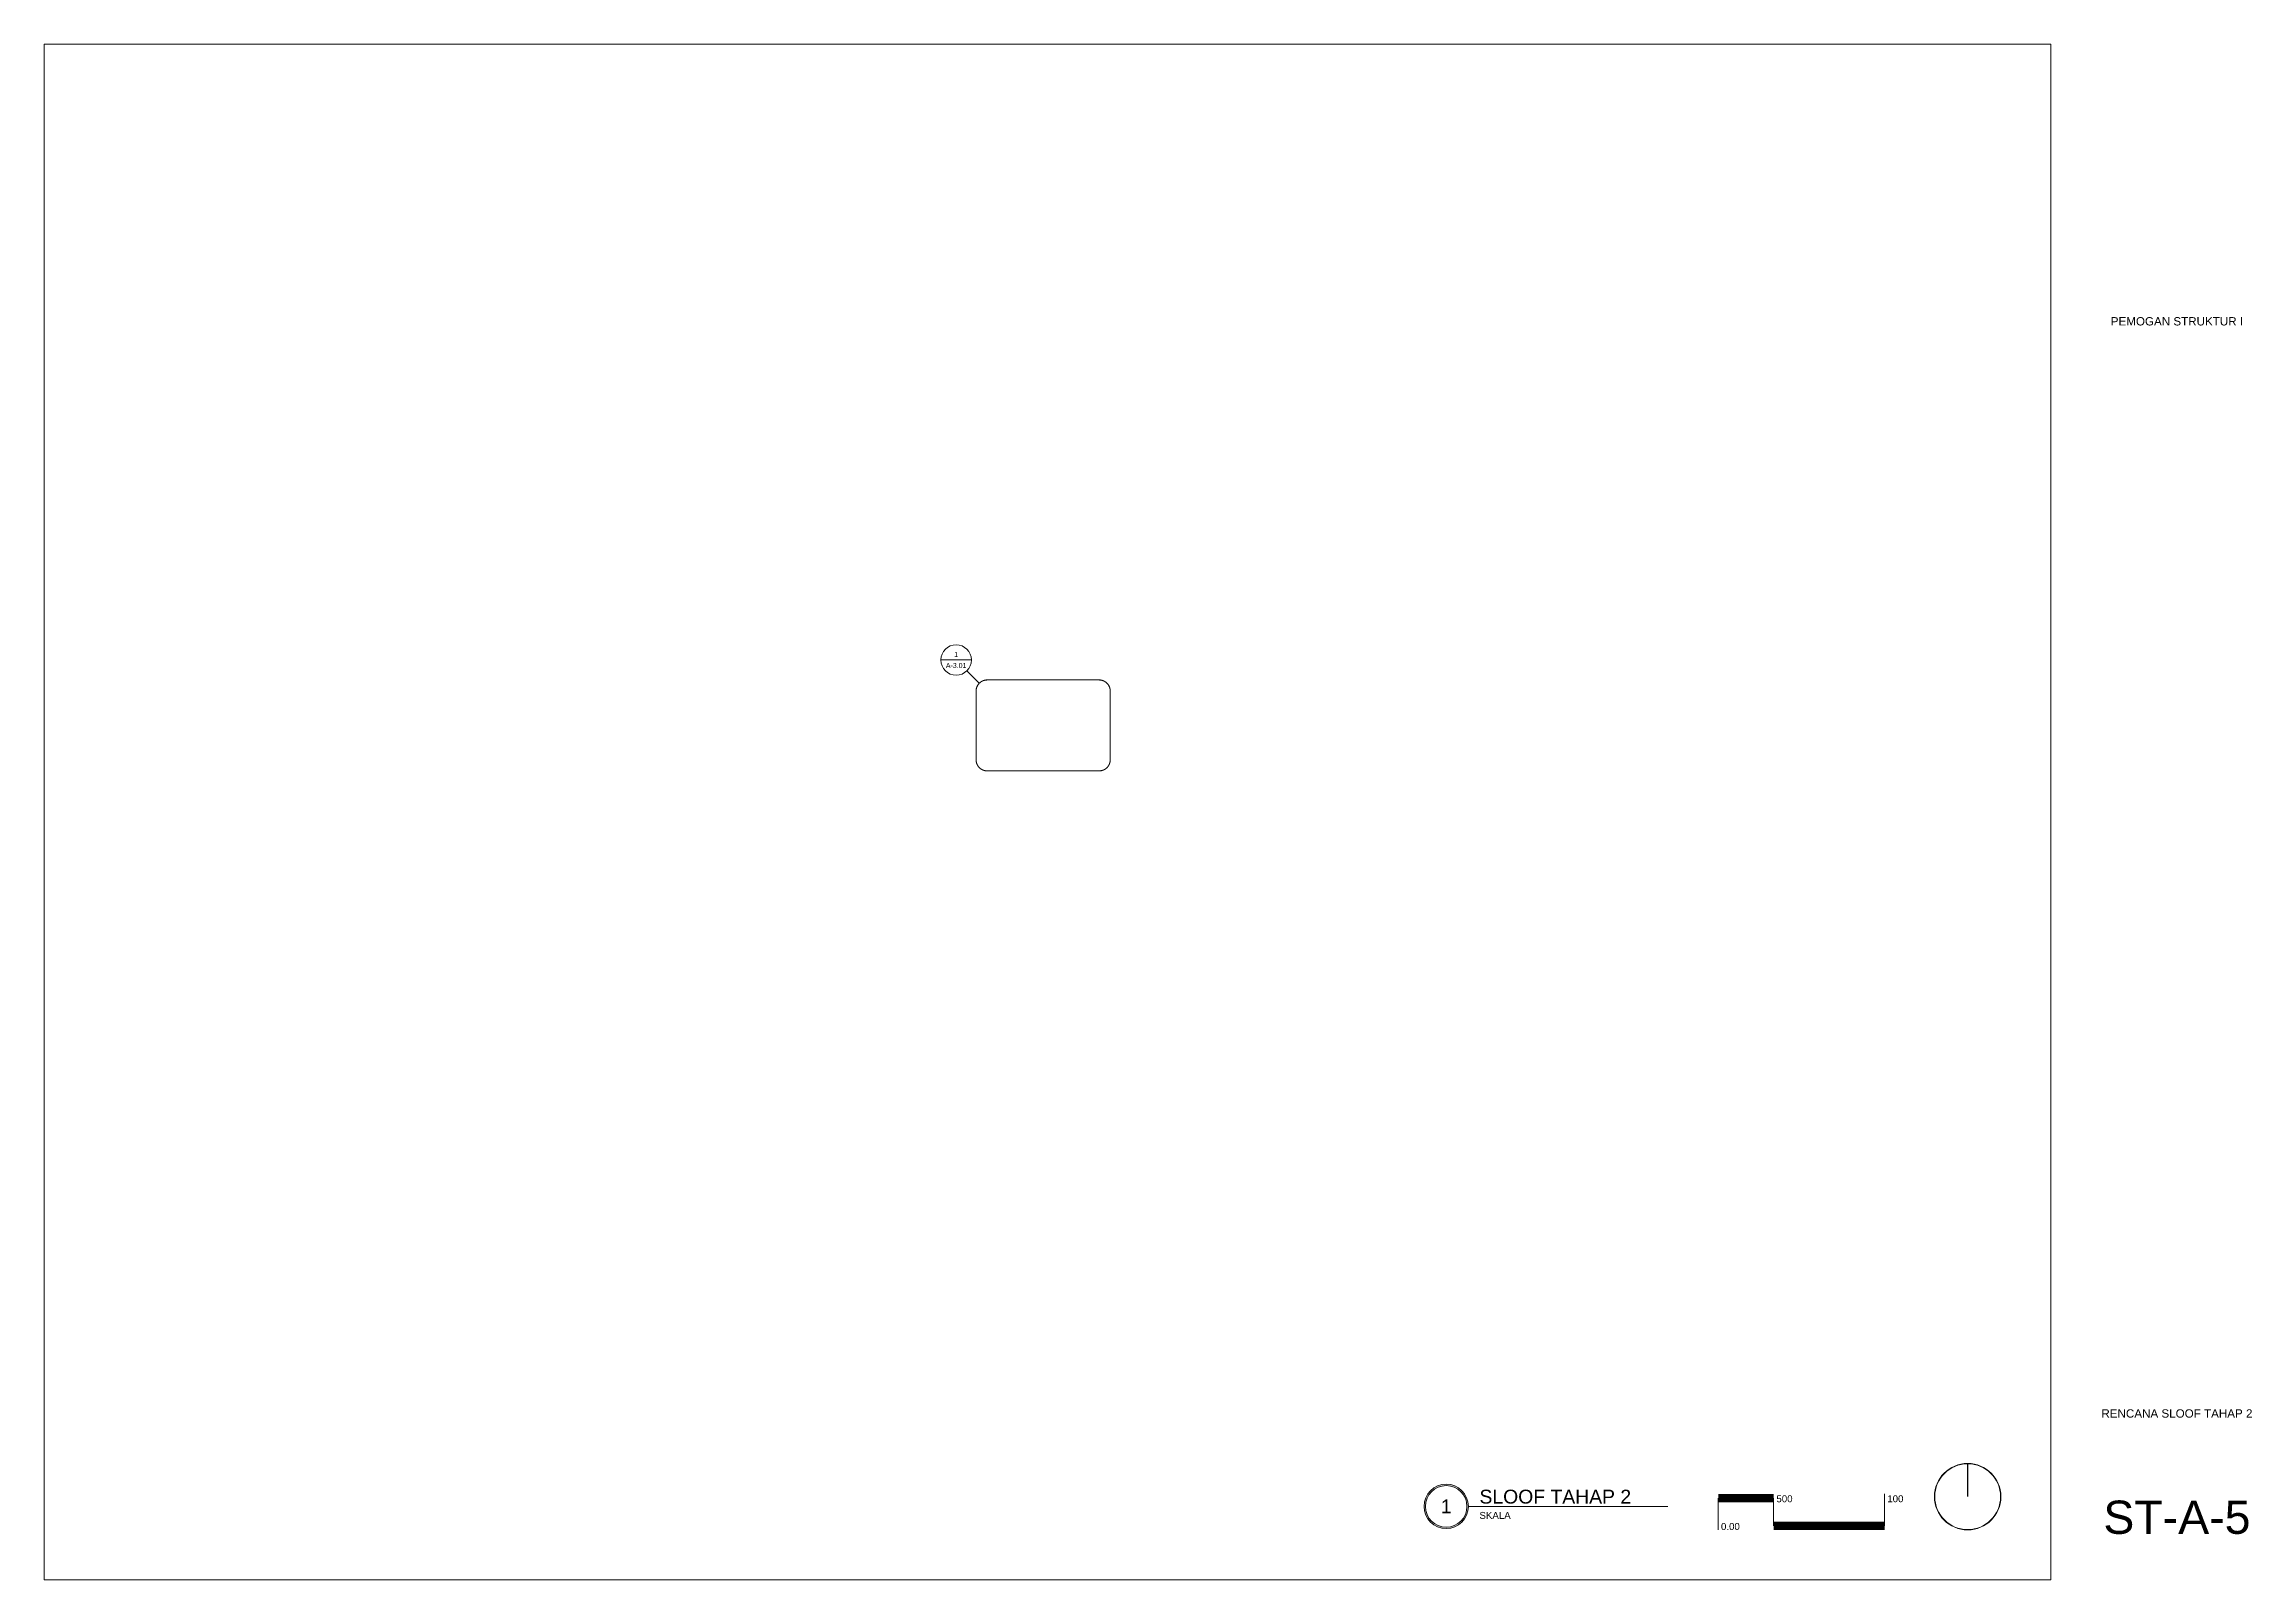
# Paper-space layout 'Layout' of a CAD drawing. Header units: millimetres. Extents: x 10 to 408, y 10 to 287.
import ezdxf
from ezdxf.enums import TextEntityAlignment as Align

# ---------------------------------------------------------------- set-up
doc = ezdxf.new("R2010")
doc.units = ezdxf.units.MM
doc.linetypes.add('HIDDEN', pattern=[9.525, 6.35, -3.175])
doc.layers.get('0').update_dxf_attribs({"lineweight": 0})
doc.layers.add('A-ANNOTATION', color=144, linetype='Continuous', lineweight=0)
doc.layers.add('A-TEXT', color=254, linetype='Continuous')
doc.layers.add('A-TITLEBLOCK', color=19, linetype='Continuous')
doc.styles.get("Standard").update_dxf_attribs({"font": 'arial.ttf'})

# ---------------------------------------------------------------- blocks, each defined once
blk = doc.blocks.new('*U3')
at = {"layer": 'A-ANNOTATION'}
h = blk.add_hatch(color=256, dxfattribs=at)
h.dxf.hatch_style = 1
h.paths.add_polyline_path([(-4, 0, 1), (4, 0, 1)])
h.paths.add_polyline_path([(3.75, 0, -1), (-3.75, 0, -1)], flags=16)
blk.add_lwpolyline([(4, 0), (39.96, 0)], dxfattribs=at)
for radius in [4, 3.75]:
    blk.add_circle((0, 0), radius, dxfattribs=at)
at = {"layer": 'A-TEXT'}
blk.add_attdef('NUMBER', text='', height=1.25, dxfattribs=at).set_placement((0, 0), align=Align.MIDDLE_CENTER)
for tag, p in [('TITLE', (2.75, 0)), ('SCALE', (2.75, -1.25))]:
    blk.add_attdef(tag, p, '', height=1.25, dxfattribs=at)
blk = doc.blocks.new('*U5')
at = {"layer": 'A-ANNOTATION', "ltscale": 0.25}
h = blk.add_hatch(color=256, dxfattribs=at)
h.dxf.hatch_style = 1
h.paths.add_polyline_path([(6, 0, 1), (-6, 0, 1)])
h.paths.add_polyline_path([(5.94, 0, 1), (-5.94, 0, 1)], flags=16)
at = {"layer": 'A-ANNOTATION', "const_width": 0.25}
blk.add_lwpolyline([(0, 5.94), (0, 0)], dxfattribs=at)
at = {"layer": 'A-ANNOTATION'}
for radius in [6, 5.94]:
    blk.add_circle((0, 0), radius, dxfattribs=at)
blk = doc.blocks.new('*U7')
at = {"layer": 'A-ANNOTATION'}
for p, q in [((0, 0), (0, 5.75)), ((10, 5.75), (10, 0.75)), ((30, 0.75), (30, 6.5))]:
    blk.add_line(p, q, dxfattribs=at)
at = {"layer": 'A-ANNOTATION', "const_width": 1.5}
for points in [[(0, 5.75), (10, 5.75)], [(10, 0.75), (30, 0.75)]]:
    blk.add_lwpolyline(points, dxfattribs=at)
at = {"layer": 'A-TEXT', "ltscale": 0.25}
for p in [(15.5, 5), (45.5, 5), (0.5, 0)]:
    blk.add_attdef('VALUE', p, '', height=1.25, dxfattribs=at)
blk = doc.blocks.new('DETAILS CALL OUT')
at = {"layer": 'A-ANNOTATION'}
blk.add_lwpolyline([(-2.75, 0), (2.75, 0)], dxfattribs=at)
blk.add_circle((0, 0), 2.75, dxfattribs=at)
at = {"layer": 'A-TEXT'}
for tag, p in [('NO', (0, 1)), ('CODE', (0, -1))]:
    blk.add_attdef(tag, text='', height=0.9, dxfattribs=at).set_placement(p, align=Align.MIDDLE_CENTER)

psp = doc.layouts.new('Layout')

# ---------------------------------------------------------------- linework, layer by layer
at = {"layer": 'A-ANNOTATION', "ltscale": 0.25}
psp.add_lwpolyline([(176.47, 173.97), (178.7, 171.74)], dxfattribs=at)
at = {"layer": 'A-ANNOTATION', "linetype": 'HIDDEN', "ltscale": 0.3, "const_width": 0.2}
psp.add_lwpolyline([(180.12, 172.32), (200.32, 172.32, -0.414214), (202.32, 170.32), (202.32, 157.92, -0.414214), (200.32, 155.92), (180.12, 155.92, -0.414214), (178.12, 157.92), (178.12, 170.32, -0.414214)], format="xyb", close=True, dxfattribs=at)

# ---------------------------------------------------------------- block references
psp.add_blockref('DETAILS CALL OUT', (174.52, 175.92)).add_auto_attribs({'CODE': 'A-3.01', 'NO': '1'})
psp.add_blockref('*U5', (357, 25))
ref = psp.add_blockref('*U3', (262.93, 23.25))
ref.add_attrib('NUMBER', '1', dxfattribs={"layer": 'A-TEXT', "height": 2.5}).set_placement((262.93, 23.25), align=Align.MIDDLE_CENTER)
ref.add_attrib('SCALE', 'SKALA', dxfattribs={"layer": 'A-TEXT', "height": 1.25}).set_placement((268.93, 22.25), align=Align.TOP_LEFT)
ref.add_attrib('TITLE', 'SLOOF TAHAP 2', dxfattribs={"layer": 'A-TEXT', "height": 2.5}).set_placement((268.93, 23.01), align=Align.BOTTOM_LEFT)
ref = psp.add_blockref('*U7', (312, 19))
ref.add_attrib('VALUE', '100', (342.5, 24), dxfattribs={"layer": 'A-TEXT', "ltscale": 0.25, "height": 1.25})
ref.add_attrib('VALUE', '500', (322.5, 24), dxfattribs={"layer": 'A-TEXT', "ltscale": 0.25, "height": 1.25})
ref.add_attrib('VALUE', '0.00', (312.5, 19), dxfattribs={"layer": 'A-TEXT', "ltscale": 0.25, "height": 1.25})

# ---------------------------------------------------------------- texts
at = {"layer": 'A-TITLEBLOCK', "width": 30.5, "attachment_point": 5}
for s, insert, char_height in [('PEMOGAN STRUKTUR I', (394.75, 237), 1.5), ('RENCANA SLOOF TAHAP 2', (394.75, 40), 1.5), ('ST-A-5', (394.75, 21.25), 6)]:
    psp.add_mtext(s, dxfattribs=dict(at, insert=insert, char_height=char_height))

# ---------------------------------------------------------------- viewports
at = {"layer": 'Defpoints', "view_target_point": (-17909.96, 4795.52)}
psp.add_viewport(center=(191, 148.5), size=(362, 277), view_center_point=(-269099.79, 11955.72), view_height=32138.1215, dxfattribs=at)

doc.saveas('drawing.dxf')
